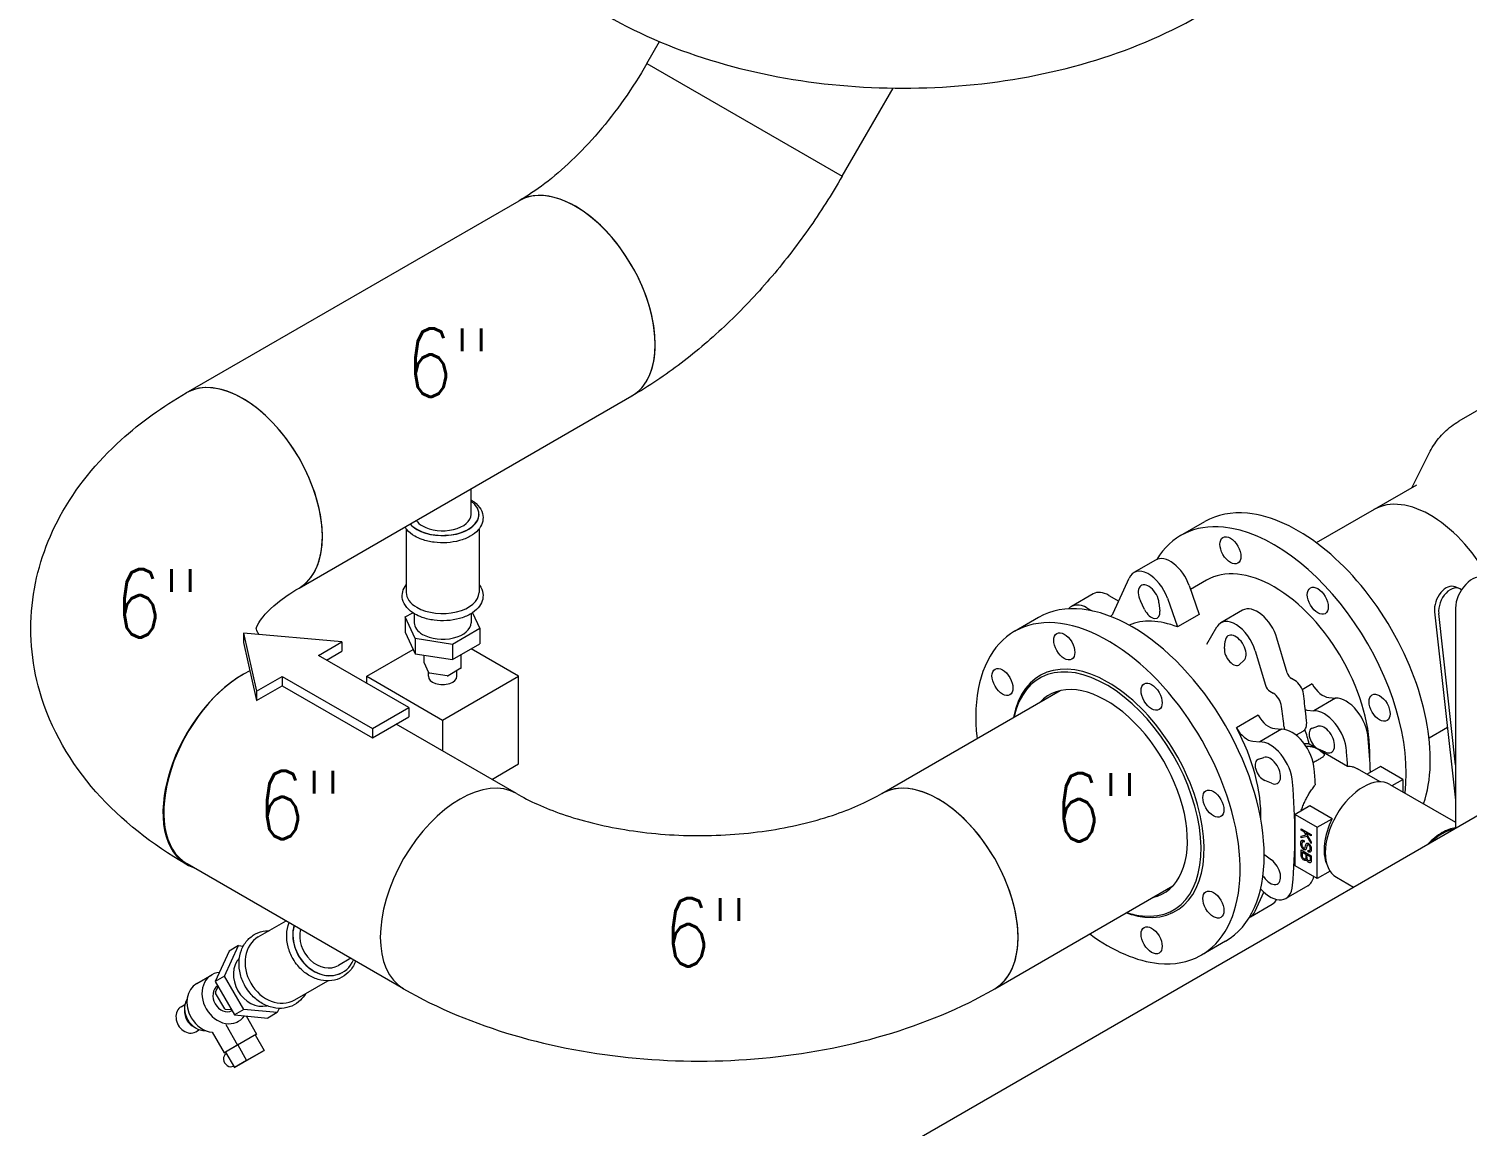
# Model space of a CAD drawing. Header units: millimetres. Extents: x -312439 to 477422, y -331570 to 212570.
# Drawn here: x 343622 to 346252, y 101527 to 103533 of the extents above; entities that cross this region are included whole.
import ezdxf

# ---------------------------------------------------------------- set-up
doc = ezdxf.new("R2010")
doc.units = ezdxf.units.MM
doc.layers.add('ARCONDTEXTO', color=4, linetype='Continuous')
doc.styles.add('ROMANS', font='romans.shx', dxfattribs={"height": 187.5})

msp = doc.modelspace()

# ---------------------------------------------------------------- linework, layer by layer
at = {"color": 5, "linetype": 'Continuous', "lineweight": 0, "extrusion": (-1.11022e-16, 0.816497, 0.57735)}
for p, q in [((349090.557, 104463.375), (346236.683, 102815.69)), ((344752.381, 103469.88), (345109.399, 103263.756)), ((345109.399, 103263.756), (345202.463, 103424.947)), ((343910.101, 102867.596), (344518.641, 103218.936)), ((344116.226, 102510.577), (344724.766, 102861.918)), ((346150.59, 102694.143), (346182.47, 102757.284)), ((344430.696, 102645.489), (344430.696, 102692.137)), ((346159.032, 102699.016), (345976.174, 102593.443)), ((344445.324, 102645.489), (344445.324, 102645.068)), ((344312.21, 102618.951), (344312.21, 102502.587)), ((344445.324, 102618.951), (344445.324, 102502.587)), ((344606.234, 101133.674), (347156.368, 102605.995)), ((345182.015, 102134.936), (345507.876, 102323.071)), ((344513.627, 102134.936), (344293.84, 102261.83)), ((346215.868, 102255.806), (346182.299, 102236.425)), ((344307.503, 101777.917), (343911.556, 102006.517)), ((345388.14, 101777.917), (345714, 101966.053)), ((344041.792, 101872.824), (344092.455, 101902.075)), ((344210.942, 101833.667), (344188.541, 101820.734)), ((344108.349, 101757.544), (344168.735, 101792.408))]:
    msp.add_line(p, q, dxfattribs=at)
at = {"color": 3, "linetype": 'Continuous', "lineweight": 0, "extrusion": (-1.11022e-16, 0.816497, 0.57735)}
for p, q in [((344752.381, 103469.88), (344775.454, 103509.844)), ((344195.597, 101807.917), (344195.855, 101808.066)), ((344002.795, 101716.798), (344005.778, 101718.521))]:
    msp.add_line(p, q, dxfattribs=at)
at = {"color": 4, "linetype": 'Continuous', "lineweight": 0, "extrusion": (-1.11022e-16, 0.816497, 0.57735)}
for p, q in [((345728.124, 102606.785), (345772.118, 102632.185)), ((345682.342, 102561.968), (345642.505, 102538.968)), ((345604.888, 102465.046), (345633.954, 102528.857)), ((345775.277, 102525.114), (345746.095, 102508.266)), ((345568.134, 102500.009), (345528.297, 102477.009)), ((345596.966, 102497.153), (345614.818, 102486.846)), ((345703.849, 102492.174), (345722.212, 102439.505)), ((345743.686, 102515.174), (345762.05, 102462.505)), ((346237.48, 102509.699), (346229.927, 102512.866)), ((345557.129, 102474.153), (345566.072, 102468.99)), ((345662.296, 102471.308), (345654.594, 102487.152)), ((345688.523, 102483.791), (345690.057, 102468.558)), ((345841.421, 102470.124), (345801.584, 102447.124)), ((346192.417, 102467.241), (346230.637, 102122.653)), ((346230.637, 102474.173), (346230.637, 102071.523)), ((345468.316, 102456.785), (345424.322, 102431.385)), ((345762.05, 102462.505), (345722.212, 102439.505)), ((345776.095, 102408.397), (345794.458, 102439.861)), ((346230.637, 102187.584), (346199.97, 102464.074)), ((344014.618, 102428.503), (344038.483, 102322.125)), ((344194.634, 102412.279), (344014.618, 102428.503)), ((344014.618, 102428.503), (344014.618, 102411.416)), ((344151.893, 102387.603), (344194.634, 102412.279)), ((344194.634, 102412.279), (344194.634, 102395.193)), ((345808.25, 102400.318), (345809.784, 102413.781)), ((345922.96, 102355.948), (345904.19, 102418.837)), ((344014.618, 102411.416), (344038.483, 102305.039)), ((344316.991, 102292.283), (344151.893, 102387.603)), ((344166.69, 102379.059), (344194.634, 102395.193)), ((345864.353, 102395.837), (345883.123, 102332.948)), ((345843.713, 102377.964), (345836.011, 102371.013)), ((344038.483, 102322.125), (344085.46, 102349.248)), ((344085.46, 102349.248), (344250.558, 102253.928)), ((344085.46, 102349.248), (344085.46, 102332.161)), ((345937.069, 102341.646), (345930.955, 102345.176)), ((345968.693, 102335.343), (345950.56, 102324.875)), ((344038.483, 102305.039), (344085.46, 102332.161)), ((344038.483, 102322.125), (344038.483, 102305.039)), ((344085.46, 102332.161), (344250.558, 102236.841)), ((345891.117, 102322.176), (345897.232, 102318.646)), ((346011.168, 102309.416), (345971.331, 102286.416)), ((345998.911, 102310.654), (346011.168, 102309.416)), ((344250.558, 102253.928), (344316.991, 102292.283)), ((344316.991, 102292.283), (344316.991, 102275.196)), ((345958.361, 102267.624), (345956.855, 102281.406)), ((345959.073, 102287.654), (345971.331, 102286.416)), ((344250.558, 102236.841), (344316.991, 102275.196)), ((344250.558, 102253.928), (344250.558, 102236.841)), ((345869.966, 102278.343), (345830.129, 102255.343)), ((345917.018, 102258.406), (345917.707, 102252.099)), ((345968.95, 102254.756), (345978.821, 102257.951)), ((345860.347, 102230.654), (345872.604, 102229.416)), ((345912.442, 102252.416), (345872.604, 102229.416)), ((345900.184, 102253.654), (345912.442, 102252.416)), ((345951.669, 102248.617), (345939.435, 102241.553)), ((345963.253, 102225.721), (346033.451, 102185.192)), ((345992.875, 102210.658), (345980.449, 102216.062)), ((345870.223, 102197.756), (345880.094, 102200.951)), ((346093.032, 102156.303), (346051.431, 102180.321)), ((346093.606, 102184.327), (346069.05, 102170.149)), ((346134.201, 102160.889), (346093.606, 102184.327)), ((345894.148, 102153.658), (345881.722, 102159.062)), ((346110.779, 102151.714), (346230.637, 102082.514)), ((346114.543, 102149.54), (346134.201, 102160.889)), ((346134.201, 102160.889), (346134.201, 102138.191)), ((345964.395, 102112.256), (345937.331, 102096.631)), ((345937.331, 102002.881), (345937.331, 102096.631)), ((345937.331, 102096.631), (345977.926, 102073.193)), ((346004.989, 102088.818), (345964.395, 102112.256)), ((345948.438, 102070.7), (345966.82, 102060.187)), ((345948.438, 102068.01), (345948.438, 102070.7)), ((345977.926, 102073.193), (346004.989, 102088.818)), ((345977.926, 101979.443), (345977.926, 102073.193)), ((346004.989, 102088.615), (346004.989, 102088.818)), ((345947.736, 102044.585), (345947.779, 102045.557)), ((345947.736, 102042.791), (345947.736, 102044.585)), ((345947.779, 102045.557), (345947.908, 102046.429)), ((345947.908, 102046.429), (345948.081, 102047.226)), ((345948.081, 102047.226), (345948.297, 102047.898)), ((345948.297, 102047.898), (345948.599, 102048.471)), ((345954.651, 102064.422), (345948.438, 102068.01)), ((345948.524, 102057.098), (345957.672, 102059.191)), ((345948.524, 102053.909), (345948.524, 102057.098)), ((345959.398, 102056.4), (345948.524, 102053.909)), ((345948.599, 102048.471), (345948.987, 102048.945)), ((345948.987, 102048.945), (345949.634, 102049.368)), ((345949.634, 102049.368), (345950.411, 102049.717)), ((345949.807, 102043.888), (345949.721, 102042.841)), ((345950.066, 102045.033), (345949.807, 102043.888)), ((345950.411, 102045.93), (345950.066, 102045.033)), ((345950.411, 102049.717), (345951.101, 102049.717)), ((345950.972, 102046.454), (345950.411, 102045.93)), ((345951.705, 102046.777), (345950.972, 102046.454)), ((345951.101, 102049.717), (345951.792, 102049.617)), ((345952.396, 102046.777), (345951.705, 102046.777)), ((345951.792, 102049.617), (345952.568, 102049.368)), ((345953.173, 102046.528), (345952.396, 102046.777)), ((345952.568, 102049.368), (345953.345, 102049.019)), ((345954.036, 102046.229), (345953.173, 102046.528)), ((345953.345, 102049.019), (345954.036, 102048.721)), ((345954.036, 102048.721), (345954.036, 102046.229)), ((345957.672, 102059.191), (345954.651, 102064.422)), ((345957.574, 102043.09), (345957.919, 102043.638)), ((345966.82, 102057.497), (345957.672, 102062.678)), ((345957.672, 102062.678), (345966.82, 102046.934)), ((345957.919, 102043.638), (345958.351, 102044.037)), ((345958.351, 102044.037), (345958.609, 102044.186)), ((345958.609, 102044.186), (345959.429, 102044.361)), ((345966.906, 102043.396), (345959.398, 102056.4)), ((345959.429, 102044.361), (345960.033, 102044.311)), ((345960.033, 102044.311), (345961.112, 102043.937)), ((345961.112, 102043.937), (345961.889, 102043.489)), ((345966.82, 102060.187), (345966.82, 102057.497)), ((345966.82, 102046.934), (345966.906, 102043.396)), ((345881.722, 102022.583), (345894.148, 102013.639)), ((345947.951, 102041.222), (345947.736, 102042.791)), ((345948.124, 102040.275), (345947.951, 102041.222)), ((345948.383, 102039.329), (345948.124, 102040.275)), ((345948.858, 102037.958), (345948.383, 102039.329)), ((345948.61, 102021.274), (345948.61, 102031.837)), ((345948.61, 102031.837), (345966.992, 102021.324)), ((345948.697, 102020.726), (345948.61, 102021.274)), ((345948.869, 102019.829), (345948.697, 102020.726)), ((345949.548, 102036.513), (345948.858, 102037.958)), ((345949.128, 102018.882), (345948.869, 102019.829)), ((345949.56, 102017.836), (345949.128, 102018.882)), ((345950.411, 102035.068), (345949.548, 102036.513)), ((345950.164, 102016.79), (345949.56, 102017.836)), ((345949.721, 102042.841), (345949.721, 102042.343)), ((345949.721, 102042.343), (345949.807, 102041.297)), ((345949.807, 102041.297), (345949.979, 102040.3)), ((345949.979, 102040.3), (345950.238, 102039.353)), ((345950.238, 102039.353), (345950.584, 102038.457)), ((345951.101, 102034.271), (345950.411, 102035.068)), ((345950.584, 102038.457), (345950.756, 102038.058)), ((345950.682, 102027.851), (345956.981, 102024.313)), ((345950.682, 102020.776), (345950.682, 102027.851)), ((345950.854, 102019.779), (345950.682, 102020.776)), ((345950.756, 102038.058), (345951.274, 102037.161)), ((345951.113, 102018.832), (345950.854, 102019.779)), ((345952.094, 102033.3), (345951.101, 102034.271)), ((345951.631, 102017.836), (345951.113, 102018.832)), ((345951.274, 102037.161), (345951.878, 102036.414)), ((345952.235, 102016.989), (345951.631, 102017.836)), ((345951.878, 102036.414), (345952.655, 102035.666)), ((345952.871, 102032.702), (345952.094, 102033.3)), ((345952.655, 102035.666), (345953.518, 102035.218)), ((345953.734, 102032.204), (345952.871, 102032.702)), ((345953.518, 102035.218), (345954.165, 102035.044)), ((345954.899, 102031.88), (345953.734, 102032.204)), ((345954.165, 102035.044), (345954.683, 102035.143)), ((345954.683, 102035.143), (345955.114, 102035.492)), ((345955.589, 102031.78), (345954.899, 102031.88)), ((345955.114, 102035.492), (345955.503, 102036.065)), ((345955.503, 102036.065), (345955.848, 102036.912)), ((345956.452, 102032.029), (345955.589, 102031.78)), ((345955.848, 102036.912), (345956.495, 102039.428)), ((345957.229, 102032.527), (345956.452, 102032.029)), ((345956.495, 102039.428), (345957.401, 102042.791)), ((345956.981, 102017.238), (345956.809, 102016.441)), ((345956.981, 102024.313), (345956.981, 102017.238)), ((345957.703, 102033.449), (345957.229, 102032.527)), ((345957.401, 102042.791), (345957.574, 102043.09)), ((345957.833, 102033.773), (345957.703, 102033.449)), ((345959.386, 102039.652), (345957.833, 102033.773)), ((345959.053, 102023.117), (345964.835, 102019.779)), ((345959.139, 102016.889), (345959.053, 102023.117)), ((345959.516, 102040.076), (345959.386, 102039.652)), ((345959.861, 102040.773), (345959.516, 102040.076)), ((345960.077, 102041.047), (345959.861, 102040.773)), ((345960.81, 102041.272), (345960.077, 102041.047)), ((345961.803, 102040.948), (345960.81, 102041.272)), ((345961.285, 102028.591), (345961.285, 102031.182)), ((345961.285, 102031.182), (345962.148, 102030.784)), ((345961.716, 102028.342), (345961.285, 102028.591)), ((345962.407, 102028.043), (345961.716, 102028.342)), ((345963.183, 102039.702), (345961.803, 102040.948)), ((345961.889, 102043.489), (345962.709, 102042.916)), ((345962.148, 102030.784), (345962.838, 102030.684)), ((345963.097, 102027.844), (345962.407, 102028.043)), ((345962.709, 102042.916), (345963.442, 102042.243)), ((345962.838, 102030.684), (345963.701, 102030.883)), ((345964.219, 102027.694), (345963.097, 102027.844)), ((345963.787, 102038.756), (345963.183, 102039.702)), ((345963.442, 102042.243), (345964.089, 102041.521)), ((345963.701, 102030.883), (345964.046, 102031.083)), ((345964.262, 102037.784), (345963.787, 102038.756)), ((345964.046, 102031.083), (345964.478, 102031.631)), ((345964.089, 102041.521), (345964.694, 102040.724)), ((345964.996, 102027.894), (345964.219, 102027.694)), ((345964.607, 102036.837), (345964.262, 102037.784)), ((345964.478, 102031.631), (345964.737, 102032.278)), ((345964.909, 102035.367), (345964.607, 102036.837)), ((345964.694, 102040.724), (345965.427, 102039.553)), ((345964.737, 102032.278), (345964.909, 102033.075)), ((345964.835, 102019.779), (345964.921, 102014.747)), ((345964.996, 102034.421), (345964.909, 102035.367)), ((345964.909, 102033.075), (345964.996, 102034.421)), ((345965.427, 102028.193), (345964.996, 102027.894)), ((345965.427, 102039.553), (345965.859, 102038.606)), ((345965.945, 102028.791), (345965.427, 102028.193)), ((345965.859, 102038.606), (345966.204, 102037.709)), ((345966.117, 102029.04), (345965.945, 102028.791)), ((345966.376, 102029.638), (345966.117, 102029.04)), ((345966.204, 102037.709), (345966.463, 102036.763)), ((345966.463, 102029.986), (345966.376, 102029.638)), ((345966.463, 102036.763), (345966.592, 102036.239)), ((345966.722, 102030.634), (345966.463, 102029.986)), ((345966.592, 102036.239), (345966.808, 102035.218)), ((345966.808, 102031.481), (345966.722, 102030.634)), ((345966.808, 102035.218), (345966.894, 102034.72)), ((345966.894, 102032.428), (345966.808, 102031.481)), ((345966.894, 102034.72), (345966.894, 102032.428)), ((345966.992, 102021.324), (345966.992, 102011.757)), ((345977.926, 101979.443), (345937.331, 102002.881)), ((345950.423, 102016.441), (345950.164, 102016.79)), ((345951.027, 102015.594), (345950.423, 102016.441)), ((345951.717, 102014.697), (345951.027, 102015.594)), ((345952.408, 102013.999), (345951.717, 102014.697)), ((345953.012, 102016.241), (345952.235, 102016.989)), ((345953.961, 102012.903), (345952.408, 102013.999)), ((345953.788, 102015.693), (345953.012, 102016.241)), ((345954.651, 102015.195), (345953.788, 102015.693)), ((345955.342, 102012.305), (345953.961, 102012.903)), ((345955.342, 102015.095), (345954.651, 102015.195)), ((345955.86, 102015.095), (345955.342, 102015.095)), ((345956.032, 102012.206), (345955.342, 102012.305)), ((345956.291, 102015.345), (345955.86, 102015.095)), ((345956.636, 102012.255), (345956.032, 102012.206)), ((345956.636, 102015.743), (345956.291, 102015.345)), ((345956.809, 102016.441), (345956.636, 102015.743)), ((345957.154, 102012.455), (345956.636, 102012.255)), ((345958.017, 102013.352), (345957.154, 102012.455)), ((345958.362, 102014.049), (345958.017, 102013.352)), ((345958.535, 102013.551), (345958.362, 102014.049)), ((345958.966, 102012.505), (345958.535, 102013.551)), ((345959.484, 102011.707), (345958.966, 102012.505)), ((345959.225, 102015.942), (345959.139, 102016.889)), ((345959.484, 102014.996), (345959.225, 102015.942)), ((345959.829, 102014.298), (345959.484, 102014.996)), ((345960.088, 102010.86), (345959.484, 102011.707)), ((345960.347, 102013.401), (345959.829, 102014.298)), ((345960.779, 102010.163), (345960.088, 102010.86)), ((345961.038, 102012.604), (345960.347, 102013.401)), ((345961.469, 102009.565), (345960.779, 102010.163)), ((345961.814, 102012.056), (345961.038, 102012.604)), ((345962.591, 102008.917), (345961.469, 102009.565)), ((345962.591, 102011.707), (345961.814, 102012.056)), ((345963.281, 102011.608), (345962.591, 102011.707)), ((345963.368, 102008.568), (345962.591, 102008.917)), ((345964.231, 102012.156), (345963.281, 102011.608)), ((345964.058, 102008.469), (345963.368, 102008.568)), ((345964.748, 102008.469), (345964.058, 102008.469)), ((345964.576, 102012.754), (345964.231, 102012.156)), ((345964.748, 102013.451), (345964.576, 102012.754)), ((345964.921, 102014.248), (345964.748, 102013.451)), ((345965.353, 102008.618), (345964.748, 102008.469)), ((345964.921, 102014.747), (345964.921, 102014.248)), ((345965.87, 102009.017), (345965.353, 102008.618)), ((345965.957, 102009.067), (345965.87, 102009.017)), ((345966.388, 102009.615), (345965.957, 102009.067)), ((345966.733, 102010.213), (345966.388, 102009.615)), ((345966.906, 102010.91), (345966.733, 102010.213)), ((345966.992, 102011.757), (345966.906, 102010.91)), ((346001.297, 101992.936), (345977.926, 101979.443)), ((345880.094, 101982.574), (345878.561, 101984.841)), ((345960.494, 101966.212), (345920.657, 101943.212)), ((346012.799, 101982.008), (346044.196, 101963.881)), ((345864.353, 101919.865), (345880.23, 101954.728)), ((345855.802, 101909.754), (345895.639, 101932.754)), ((345810.02, 101864.937), (345766.026, 101839.537))]:
    msp.add_line(p, q, dxfattribs=at)
at = {"color": 2, "linetype": 'Continuous', "lineweight": 0, "extrusion": (-1.11022e-16, 0.816497, 0.57735)}
for p, q in [((344310.466, 102457.788), (344324.031, 102465.62)), ((344433.597, 102465.683), (344447.068, 102436.655)), ((344328.767, 102418.354), (344310.466, 102457.788)), ((344310.466, 102457.788), (344310.466, 102429.788)), ((344326.838, 102463.824), (344326.838, 102447.222)), ((344430.696, 102463.824), (344430.696, 102447.222)), ((344310.466, 102429.788), (344328.767, 102390.354)), ((344397.068, 102407.788), (344328.767, 102418.354)), ((344328.767, 102418.354), (344328.767, 102390.354)), ((344447.068, 102436.655), (344397.068, 102407.788)), ((344447.068, 102436.655), (344447.068, 102408.655)), ((344239.985, 102349.364), (344325.008, 102398.453)), ((344328.767, 102390.354), (344397.068, 102379.788)), ((344344.821, 102374.717), (344344.821, 102387.871)), ((344397.068, 102379.788), (344447.068, 102408.655)), ((344397.068, 102407.788), (344397.068, 102379.788)), ((344412.714, 102364.761), (344412.714, 102388.821)), ((344517.549, 102349.364), (344430.961, 102399.356)), ((344353.503, 102355.875), (344344.881, 102374.453)), ((344412.195, 102364.039), (344388.64, 102350.439)), ((344404.854, 102349.364), (344404.854, 102359.801)), ((344239.985, 102336.742), (344239.985, 102349.364)), ((344239.985, 102349.364), (344378.767, 102269.238)), ((344352.68, 102349.364), (344352.68, 102357.648)), ((344386.931, 102350.175), (344354.754, 102355.153)), ((344378.767, 102269.238), (344517.549, 102349.364)), ((344517.549, 102189.112), (344517.549, 102349.364)), ((344378.767, 102269.238), (344378.767, 102212.797)), ((344468.67, 102160.892), (344517.549, 102189.112)), ((343988.668, 101846.949), (343963.042, 101791.331)), ((343980.188, 101801.23), (344005.814, 101856.848)), ((344005.814, 101856.848), (343988.668, 101846.949)), ((344005.814, 101856.848), (344014.231, 101856.073)), ((343929.195, 101787.621), (343956.711, 101803.507)), ((343980.188, 101801.23), (343963.042, 101791.331)), ((343963.042, 101791.331), (343998.396, 101730.093)), ((343963.602, 101771.831), (343968.35, 101782.137)), ((344015.542, 101739.992), (343980.188, 101801.23)), ((343980.398, 101741.293), (343963.742, 101770.142)), ((343900.883, 101745.193), (343907.61, 101749.077)), ((343993.089, 101739.286), (343981.789, 101740.327)), ((344015.542, 101739.992), (343998.396, 101730.093)), ((343998.396, 101730.093), (344059.376, 101724.473)), ((344076.522, 101734.372), (344015.542, 101739.992)), ((344019.364, 101728.161), (344038.487, 101695.036)), ((344076.522, 101734.372), (344059.376, 101724.473)), ((344080.06, 101742.052), (344076.522, 101734.372)), ((343927.363, 101699.329), (343934.089, 101703.213)), ((343982.158, 101712.475), (344003.791, 101675.006)), ((343957.626, 101698.311), (343979.258, 101660.842)), ((344038.487, 101695.036), (344003.791, 101675.006)), ((344036.081, 101693.647), (344004.091, 101675.179)), ((344036.081, 101693.647), (344038.487, 101695.036)), ((344036.081, 101693.647), (344052.436, 101665.318)), ((344003.791, 101675.006), (343979.258, 101660.842)), ((343979.258, 101660.842), (343981.664, 101662.231)), ((344004.091, 101675.179), (343981.664, 101662.231)), ((343981.664, 101662.231), (343998.019, 101633.902)), ((343983.3, 101659.397), (343982.939, 101659.189)), ((343998.019, 101633.902), (344030.009, 101652.37)), ((344004.091, 101675.179), (344020.446, 101646.85)), ((344052.436, 101665.318), (344020.446, 101646.85)), ((344030.009, 101652.37), (344052.436, 101665.318)), ((343996.384, 101636.734), (343996.024, 101636.526)), ((344020.446, 101646.85), (343998.019, 101633.902))]:
    msp.add_line(p, q, dxfattribs=at)
at = {"color": 5, "linetype": 'Continuous', "lineweight": 0}
for centre, major_axis, ratio, start_param, end_param in [((344621.703, 103040.427), (103.062, -178.509), 0.57735027, 0.78539816, 3.14159265), ((344621.703, 103040.427), (103.062, -178.509), 0.57735027, 0, 3.14159265), ((344621.703, 103040.427), (103.062, -178.509), 0.57735027, 0, 0.78539816), ((344013.163, 102689.086), (-103.062, 178.509), 0.57735027, 3.92699082, 6.28318531), ((344013.163, 102689.086), (103.062, -178.509), 0.57735027, 0, 3.14159265), ((344378.767, 102645.489), (-66.557, 0), 0.57735027, 0.78270728, 3.81737188), ((346184.492, 102475.703), (103.062, -178.509), 0.57735027, 1.49465778, 3.14159265), ((344378.767, 102645.068), (-66.557, 0), 0.57735027, 0.46553281, 0.78270728), ((344378.767, 102645.489), (-66.557, 0), 0.57735027, 0.47368975, 0.78270728), ((344378.767, 102645.489), (-51.929, 0), 0.57735027, 0.38142438, 0.78270728), ((344378.767, 102645.068), (-66.557, 0), 0.57735027, 0.78270728, 3.14159265), ((344378.767, 102645.489), (-51.929, 0), 0.57735027, 0.78270728, 3.14159265), ((344013.163, 102689.086), (-103.062, 178.509), 0.57735027, 3.14159265, 3.92699082), ((344378.767, 102502.587), (-66.557, 0), 0.57735027, 0, 0.78270728), ((344378.767, 102502.587), (-66.557, 0), 0.57735027, 0.78270728, 3.14159265), ((344014.618, 102185.026), (103.062, 178.509), 0.57735027, 0.70542236, 3.14159265), ((344013.163, 102184.186), (103.062, 178.509), 0.57735027, 0.78040706, 3.26047733), ((345592.403, 102133.861), (104.716, -181.373), 0.57735027, 6.10524599, 9.60271728), ((344410.565, 101956.426), (103.062, 178.509), 0.57735027, 0, 3.14159265), ((345285.078, 101956.426), (-103.062, 178.509), 0.57735027, 3.14159265, 6.28318531), ((345285.078, 101956.426), (103.062, -178.509), 0.57735027, 0, 3.14159265), ((344162.577, 101865.706), (-33.279, 57.64), 0.81651225, 0.67734122, 3.69519276), ((344162.319, 101865.557), (-33.279, 57.64), 0.81651225, 0.67285695, 3.14159265), ((344162.577, 101865.706), (-25.965, 44.972), 0.81651225, 0.69480215, 3.14159265), ((344075.07, 101815.184), (-33.279, 57.64), 0.81651225, 0, 3.14159265)]:
    msp.add_ellipse(centre, major_axis=major_axis, ratio=ratio, start_param=start_param, end_param=end_param, dxfattribs=at)
at = {"color": 4, "linetype": 'Continuous', "lineweight": 0}
for centre, major_axis, ratio, start_param, end_param in [((345942.97, 102336.261), (-170.852, 295.924), 0.57735027, 5.89048623, 6.28318531), ((345898.976, 102310.861), (-170.852, 295.924), 0.57735027, 5.89048623, 6.59104291), ((345942.97, 102336.261), (-170.852, 295.924), 0.57735027, 3.60737275, 5.89048623), ((345898.976, 102310.861), (-170.852, 295.924), 0.57735027, 3.7944782, 5.89048623), ((345669.614, 102492.014), (-27.109, 46.954), 0.57735027, 4.39388168, 6.69260189), ((345709.451, 102515.014), (-27.109, 46.954), 0.57735027, 4.39388168, 6.28318531), ((345898.976, 102310.861), (-123.699, 214.253), 0.57735027, 5.49778714, 6.28318531), ((345669.614, 102492.014), (-13.472, 23.335), 0.57735027, 4.04975631, 7.73121456), ((346260.947, 102491.673), (-21.433, -37.123), 0.57735027, 3.14159265, 5.49778714), ((345639.168, 102160.861), (170.852, -295.924), 0.57735027, 0, 3.14159265), ((345596.966, 102450.07), (-28.832, 49.939), 0.57735027, 5.49778714, 6.28318531), ((345898.976, 102310.861), (-123.699, 214.253), 0.57735027, 3.88280243, 5.49778714), ((346216.665, 102481.241), (13.262, 31.625), 0.65029269, 0, 2.27829856), ((346224.218, 102478.074), (13.262, 31.625), 0.65029269, 6.07433753, 8.56148387), ((345595.174, 102135.461), (170.852, -295.924), 0.57735027, 5.89048623, 10.34803479), ((345557.129, 102427.07), (-28.832, 49.939), 0.57735027, 5.49778714, 6.48837061), ((345580.904, 102490.427), (18.371, -31.82), 0.57735027, 0.02542419, 0.39078769), ((345674.586, 102475.286), (11.023, -19.092), 0.57735027, 4.5896219, 7.19134897), ((345868.53, 102423.17), (-27.109, 46.954), 0.57735027, 4.3029724, 6.28318531), ((345749.154, 102224.361), (-123.699, 214.253), 0.57735027, 5.65240676, 6.21727529), ((345828.693, 102400.17), (27.109, -46.954), 0.57735027, 1.16137975, 3.46009996), ((345828.693, 102400.17), (13.472, -23.335), 0.57735027, 0.1227655, 3.80422374), ((345595.174, 102135.461), (124.312, -215.314), 0.57735027, 5.89048623, 10.01814257), ((345823.722, 102389.182), (-11.023, 19.092), 0.57735027, 0.66263109, 3.26435815), ((345592.403, 102133.861), (122.352, -211.92), 0.57735027, 5.89048623, 9.99395953), ((345891.117, 102332.176), (6.124, -10.607), 0.57735027, 4.32160129, 5.49778714), ((345930.955, 102355.176), (-6.124, 10.607), 0.57735027, 1.18000863, 2.35619449), ((345937.069, 102323.646), (-11.023, 19.092), 0.57735027, 4.07034829, 5.49778714), ((345988.05, 102344.177), (18.371, -31.82), 0.57735027, 4.6571629, 5.92906003), ((345897.232, 102300.646), (11.023, -19.092), 0.57735027, 0.92875564, 2.35619449), ((345231.303, 102591.126), (-517.381, 896.13), 0.57735027, 4.05657561, 4.09654276), ((346030.415, 102256.844), (28.806, -49.894), 0.57735027, 0.8383259, 2.84824923), ((345191.466, 102568.126), (517.381, -896.13), 0.57735027, 0.91498296, 0.95495011), ((345948.213, 102321.177), (18.371, -31.82), 0.57735027, 5.80761258, 5.92906003), ((345990.577, 102233.844), (28.806, -49.894), 0.57735027, 0.8383259, 2.84824923), ((345849.486, 102264.177), (18.371, -31.82), 0.57735027, 4.6571629, 5.92906003), ((345699.79, 102195.861), (-123.699, 214.253), 0.57735027, 3.89075804, 4.6571629), ((345889.323, 102287.177), (18.371, -31.82), 0.57735027, 4.6571629, 5.92906003), ((345935.007, 102277.478), (16.663, -28.861), 0.57735027, 0, 0.91921606), ((345978.54, 102235.028), (-11.023, 19.092), 0.57735027, 6.16041823, 8.76214529), ((345990.542, 102233.839), (13.472, -23.335), 0.57735027, 5.62055264, 9.30201088), ((345891.85, 102176.844), (28.806, -49.894), 0.57735027, 0.8383259, 2.84824923), ((345931.688, 102199.844), (28.806, -49.894), 0.57735027, 0.8383259, 2.84824923), ((345798.517, 102252.861), (-123.699, 214.253), 0.57735027, 4.27017577, 4.3865444), ((345339.524, 102563.861), (520.517, -901.561), 0.57735027, 0.82587956, 0.89663711), ((345891.815, 102176.839), (13.472, -23.335), 0.57735027, 5.62055264, 9.30201088), ((345472.045, 102407.35), (-536.948, 228.287), 0.10439391, 3.46287924, 3.51903727), ((345299.686, 102540.861), (520.517, -901.561), 0.57735027, 0.86544902, 0.89663711), ((345879.813, 102178.028), (-11.023, 19.092), 0.57735027, 6.16041823, 8.76214529), ((345240.797, 102506.861), (520.517, -901.561), 0.57735027, 0.86544902, 0.89663711), ((345200.959, 102483.861), (520.517, -901.561), 0.57735027, 0.67415921, 0.89663711), ((346061.789, 102066.861), (48.99, 84.853), 0.57735027, 0, 3.14159265), ((346056.064, 102070.166), (-46.54, -80.61), 0.57735027, 4.81527641, 5.89597755), ((346206.288, 101983.434), (47.842, 82.864), 0.57735027, 0.46023223, 1.11056409), ((346206.288, 101983.434), (48.99, 84.853), 0.57735027, 0.42628742, 0.78539816), ((346206.288, 101983.434), (48.99, 84.853), 0.57735027, 0.78539816, 1.1741354), ((345891.815, 101993.151), (13.472, -23.335), 0.57735027, 4.83515448, 8.51661272), ((345891.85, 101993.105), (28.806, -49.894), 0.57735027, 5.05192447, 7.01565574), ((345931.688, 102016.105), (28.806, -49.894), 0.57735027, 0, 0.57191654), ((345868.53, 101979.708), (27.109, -46.954), 0.57735027, 0, 0.36108645), ((345595.174, 102135.461), (124.312, -215.314), 0.57735027, 5.68982069, 5.89048623), ((345592.403, 102133.861), (122.352, -211.92), 0.57735027, 5.71400373, 5.89048623), ((345828.693, 101956.708), (27.109, -46.954), 0.57735027, 6.21040253, 6.69260189), ((345595.174, 102135.461), (170.852, -295.924), 0.57735027, 5.35992847, 5.89048623)]:
    msp.add_ellipse(centre, major_axis=major_axis, ratio=ratio, start_param=start_param, end_param=end_param, dxfattribs=at)
for centre, major_axis in [((345819.105, 102579.629), (-13.595, 23.547)), ((345978.847, 102487.402), (-13.595, 23.547)), ((345515.304, 102404.229), (13.595, -23.547)), ((345402.349, 102339.015), (13.595, -23.547)), ((345675.045, 102312.002), (13.595, -23.547)), ((346091.801, 102291.76), (-13.595, 23.547)), ((345787.999, 102116.36), (13.595, -23.547)), ((345787.999, 101931.907), (13.595, -23.547)), ((345675.045, 101866.693), (13.595, -23.547))]:
    msp.add_ellipse(centre, major_axis=major_axis, ratio=0.57735027, dxfattribs=at)
at = {"color": 2, "linetype": 'Continuous', "lineweight": 0}
for centre, major_axis, ratio, start_param, end_param in [((344378.767, 102447.222), (-51.929, 0), 0.57735027, 0, 0.78539816), ((344378.767, 102447.222), (-51.929, 0), 0.57735027, 0.78539816, 3.14159265), ((344410.944, 102364.761), (1.769, 0), 0.57735027, 5.49778714, 6.28318531), ((344378.767, 102349.364), (26.087, 0), 0.57735027, 3.14159265, 6.28318531), ((344355.212, 102356.14), (-1.769, 0), 0.57735027, 0.26179939, 1.30899694), ((344387.389, 102351.162), (-1.769, 0), 0.57735027, 1.30899694, 2.35619449), ((344041.168, 101795.61), (25.965, -44.972), 0.81651225, 3.38427548, 6.04050248), ((343981.245, 101761.014), (24.533, -42.493), 0.81651225, 2.7779984, 4.71236184), ((343953.729, 101745.127), (-24.533, 42.493), 0.81651225, 0, 1.57076919), ((343981.245, 101761.014), (-13.044, 22.592), 0.81651225, 0.0284382, 3.11310017), ((343938.078, 101736.091), (17.991, -31.162), 0.81651225, 3.54340872, 5.88136924), ((343964.993, 101770.865), (-0.885, 1.532), 0.81651225, 0.52357163, 1.57076919), ((343914.123, 101722.261), (13.24, -22.932), 0.81651225, 3.14159265, 6.28318531), ((343929.9, 101731.37), (-13.24, 22.932), 0.81651225, 0.84930907, 2.29228359), ((343981.245, 101761.014), (24.533, -42.493), 0.81651225, 4.71236184, 6.64680003), ((343981.649, 101742.015), (-0.885, 1.532), 0.81651225, 1.57076919, 2.61796674), ((343953.729, 101745.127), (-24.533, 42.493), 0.81651225, 1.57076919, 2.61796674), ((343989.482, 101647.858), (6.542, -11.332), 0.81651225, 3.14159265, 6.28318531)]:
    msp.add_ellipse(centre, major_axis=major_axis, ratio=ratio, start_param=start_param, end_param=end_param, dxfattribs=at)
at = {"color": 3, "linetype": 'Continuous', "lineweight": 0}
for centre, major_axis, start_param, end_param in [((344346.59, 102374.717), (-1.769, 0), 0, 0.26179939), ((345879.813, 102005.821), (-11.023, 19.092), 5.37502007, 5.4354748)]:
    msp.add_ellipse(centre, major_axis=major_axis, ratio=0.57735027, start_param=start_param, end_param=end_param, dxfattribs=at)
at = {"color": 5, "linetype": 'Continuous', "lineweight": 0}
for points, knots in [([(344680.227, 103557.003), (344742.206, 103521.22), (344810.08, 103493.161), (344953.196, 103451.06), (345028.466, 103437.074), (345181.616, 103423.069), (345259.476, 103423.069), (345412.626, 103437.074), (345487.895, 103451.06), (345631.012, 103493.161), (345698.886, 103521.22), (345760.864, 103557.003)], [0, 0, 0, 0, 0.31415927, 0.31415927, 0.62831853, 0.62831853, 0.9424778, 0.9424778, 1.25663706, 1.25663706, 1.57079633, 1.57079633, 1.57079633, 1.57079633]), ([(344752.381, 103469.88), (344739.308, 103447.236), (344725.202, 103425.189), (344695.465, 103383.072), (344679.833, 103363.005), (344647.701, 103325.547), (344631.199, 103308.159), (344598.112, 103276.643), (344581.526, 103262.516), (344549.19, 103237.934), (344533.441, 103227.481), (344518.641, 103218.936)], [3.926990817, 3.926990817, 3.926990817, 3.926990817, 4.08407045, 4.08407045, 4.241150082, 4.241150082, 4.398229715, 4.398229715, 4.555309348, 4.555309348, 4.71238898, 4.71238898, 4.71238898, 4.71238898]), ([(345109.399, 103263.756), (345090.095, 103230.319), (345069.274, 103197.759), (345024.922, 103134.944), (345001.392, 103104.69), (344951.928, 103047.029), (344925.994, 103019.622), (344871.985, 102968.176), (344843.91, 102944.136), (344785.795, 102899.955), (344755.755, 102879.81), (344724.766, 102861.918)], [3.926990817, 3.926990817, 3.926990817, 3.926990817, 4.08407045, 4.08407045, 4.241150082, 4.241150082, 4.398229715, 4.398229715, 4.555309348, 4.555309348, 4.71238898, 4.71238898, 4.71238898, 4.71238898]), ([(343910.101, 102005.677), (343848.123, 102041.461), (343791.814, 102085.001), (343699.015, 102190.152), (343662.102, 102252.11), (343626.765, 102375.393), (343622.089, 102433.355), (343636.248, 102543.294), (343653.879, 102594.994), (343707.982, 102694.919), (343746.616, 102741.509), (343827.064, 102814.314), (343867.186, 102842.819), (343910.101, 102867.596)], [0, 0, 0, 0, 0.31415927, 0.31415927, 0.62139477, 0.62139477, 0.85961709, 0.85961709, 1.08837512, 1.08837512, 1.35326625, 1.35326625, 1.57079633, 1.57079633, 1.57079633, 1.57079633]), ([(346182.47, 102757.284), (346184.851, 102761.999), (346187.477, 102766.612), (346193.236, 102775.569), (346196.371, 102779.912), (346203.15, 102788.249), (346206.796, 102792.243), (346214.571, 102799.792), (346218.702, 102803.346), (346227.392, 102809.93), (346231.952, 102812.959), (346236.683, 102815.69)], [3.565623693, 3.565623693, 3.565623693, 3.565623693, 3.637897118, 3.637897118, 3.710170543, 3.710170543, 3.782443967, 3.782443967, 3.854717392, 3.854717392, 3.926990817, 3.926990817, 3.926990817, 3.926990817]), ([(344430.696, 102671.887), (344431.227, 102671.567), (344431.75, 102671.24), (344437.87, 102667.302), (344442.601, 102663.042), (344449.361, 102653.695), (344451.549, 102648.661), (344452.998, 102638.816), (344452.567, 102634.094), (344449.59, 102625.039), (344447.002, 102620.735), (344439.772, 102612.508), (344434.9, 102608.69), (344423.364, 102602.083), (344416.612, 102599.357), (344402.115, 102595.366), (344394.376, 102594.1), (344378.684, 102593.104), (344370.737, 102593.365), (344355.346, 102595.387), (344347.906, 102597.148), (344336.417, 102601.283), (344332.04, 102603.285), (344328.047, 102605.59)], [3.16483362, 3.16483362, 3.16483362, 3.16483362, 3.19573225, 3.19573225, 3.53144164, 3.53144164, 3.84222219, 3.84222219, 4.11459841, 4.11459841, 4.39655275, 4.39655275, 4.71632468, 4.71632468, 5.05291947, 5.05291947, 5.38826216, 5.38826216, 5.72152189, 5.72152189, 6.05524298, 6.05524298, 6.28318531, 6.28318531, 6.28318531, 6.28318531]), ([(344328.047, 102605.59), (344322.152, 102608.994), (344317.087, 102613.06), (344311.95, 102619.219), (344310.831, 102620.763), (344309.843, 102622.363)], [0, 0, 0, 0, 0.336553874, 0.336553874, 0.443231423, 0.443231423, 0.443231423, 0.443231423]), ([(344042.778, 102425.965), (344042.147, 102427.022), (344041.605, 102427.994), (344037.28, 102436.23), (344038.17, 102436.611), (344038.171, 102436.665), (344037.465, 102438.344), (344047.47, 102455.225), (344057.963, 102468.583), (344087.303, 102492.35), (344100.569, 102501.538), (344116.226, 102510.577)], [0.45357511, 0.45357511, 0.45357511, 0.45357511, 0.49101374, 0.49101374, 0.8009391, 0.8009391, 1.11509837, 1.11509837, 1.40462587, 1.40462587, 1.57079633, 1.57079633, 1.57079633, 1.57079633]), ([(344328.047, 102463.109), (344322.152, 102466.513), (344317.087, 102470.579), (344309.506, 102479.666), (344306.866, 102484.654), (344304.601, 102494.551), (344304.657, 102499.356), (344306.966, 102508.513), (344309.184, 102512.848), (344312.21, 102516.76)], [0, 0, 0, 0, 0.33655387, 0.33655387, 0.65399421, 0.65399421, 0.929963, 0.929963, 1.20542119, 1.20542119, 1.20542119, 1.20542119]), ([(344445.324, 102516.76), (344445.593, 102516.412), (344445.855, 102516.061), (344449.361, 102511.214), (344451.549, 102506.18), (344452.998, 102496.335), (344452.567, 102491.613), (344449.59, 102482.558), (344447.002, 102478.254), (344439.772, 102470.026), (344434.9, 102466.209), (344423.364, 102459.601), (344416.612, 102456.875), (344402.115, 102452.885), (344394.376, 102451.619), (344378.684, 102450.623), (344370.737, 102450.884), (344355.346, 102452.906), (344347.906, 102454.667), (344336.417, 102458.802), (344332.04, 102460.804), (344328.047, 102463.109)], [3.50696779, 3.50696779, 3.50696779, 3.50696779, 3.53144164, 3.53144164, 3.84222219, 3.84222219, 4.11459841, 4.11459841, 4.39655275, 4.39655275, 4.71632468, 4.71632468, 5.05291947, 5.05291947, 5.38826216, 5.38826216, 5.72152189, 5.72152189, 6.05524298, 6.05524298, 6.28318531, 6.28318531, 6.28318531, 6.28318531]), ([(344513.627, 102134.936), (344536.912, 102121.492), (344565.488, 102108.416), (344632.243, 102085.404), (344670.83, 102075.665), (344754.273, 102061.927), (344799.306, 102058.168), (344890.153, 102057.809), (344935.959, 102061.315), (345022.053, 102074.964), (345062.393, 102085.031), (345130.373, 102108.516), (345158.82, 102121.544), (345182.015, 102134.936)], [0, 0, 0, 0, 0.2471265, 0.2471265, 0.50760913, 0.50760913, 0.77855804, 0.77855804, 1.053397, 1.053397, 1.32461508, 1.32461508, 1.57079633, 1.57079633, 1.57079633, 1.57079633]), ([(344105.264, 101832.616), (344101.29, 101839.5), (344098.246, 101846.92), (344094.339, 101862.098), (344093.472, 101869.854), (344094.049, 101884.887), (344095.471, 101892.168), (344098.006, 101898.87)], [0, 0, 0, 0, 0.328768214, 0.328768214, 0.656884363, 0.656884363, 0.981890672, 0.981890672, 0.981890672, 0.981890672]), ([(344018.016, 101782.243), (344014.041, 101789.127), (344010.998, 101796.547), (344007.091, 101811.725), (344006.224, 101819.481), (344006.8, 101834.519), (344008.225, 101841.805), (344013.247, 101855.076), (344016.801, 101861.083), (344025.624, 101871.142), (344030.839, 101875.238), (344042.377, 101881.185), (344048.678, 101883.059), (344057.227, 101883.997), (344059.278, 101884.109), (344061.34, 101884.111)], [0, 0, 0, 0, 0.32876821, 0.32876821, 0.65688436, 0.65688436, 0.98211727, 0.98211727, 1.30045516, 1.30045516, 1.60974033, 1.60974033, 1.91547614, 1.91547614, 2.0106963, 2.0106963, 2.0106963, 2.0106963]), ([(344219.565, 101828.688), (344219.04, 101827.249), (344218.464, 101825.836), (344214.984, 101818.137), (344211.087, 101812.438), (344201.686, 101803.077), (344196.232, 101799.37), (344184.322, 101794.22), (344177.881, 101792.765), (344164.546, 101792.161), (344157.649, 101793.061), (344144.024, 101797.14), (344137.307, 101800.379), (344124.763, 101808.882), (344118.952, 101814.177), (344110.697, 101824.072), (344107.793, 101828.236), (344105.264, 101832.616)], [4.11273102, 4.11273102, 4.11273102, 4.11273102, 4.18211134, 4.18211134, 4.49879314, 4.49879314, 4.8067902, 4.8067902, 5.11292261, 5.11292261, 5.42577148, 5.42577148, 5.74727771, 5.74727771, 6.07396075, 6.07396075, 6.28318531, 6.28318531, 6.28318531, 6.28318531]), ([(344127.897, 101768.83), (344125.444, 101764.588), (344122.479, 101760.711), (344114.438, 101752.704), (344108.983, 101748.998), (344097.074, 101743.848), (344090.633, 101742.392), (344077.298, 101741.789), (344070.4, 101742.688), (344056.776, 101746.767), (344050.059, 101750.006), (344037.514, 101758.509), (344031.704, 101763.804), (344023.449, 101773.699), (344020.545, 101777.863), (344018.016, 101782.243)], [4.27248901, 4.27248901, 4.27248901, 4.27248901, 4.49879314, 4.49879314, 4.8067902, 4.8067902, 5.11292261, 5.11292261, 5.42577148, 5.42577148, 5.74727771, 5.74727771, 6.07396075, 6.07396075, 6.28318531, 6.28318531, 6.28318531, 6.28318531]), ([(344307.503, 101777.917), (344369.481, 101742.134), (344437.356, 101714.076), (344580.472, 101671.975), (344655.741, 101657.988), (344808.891, 101643.983), (344886.752, 101643.983), (345039.902, 101657.988), (345115.171, 101671.975), (345258.287, 101714.076), (345326.161, 101742.134), (345388.14, 101777.917)], [0, 0, 0, 0, 0.31415927, 0.31415927, 0.62831853, 0.62831853, 0.9424778, 0.9424778, 1.25663706, 1.25663706, 1.57079633, 1.57079633, 1.57079633, 1.57079633])]:
    msp.add_open_spline(points, degree=3, knots=knots, dxfattribs=at)
at = {"color": 4, "linetype": 'Continuous', "lineweight": 0}
for points, knots in [([(345963.253, 102225.721), (345961.654, 102225.861), (345960.04, 102225.927), (345957.095, 102225.908), (345955.764, 102225.848), (345954.433, 102225.737)], [98.77164859, 98.77164859, 98.77164859, 98.77164859, 101.28277937, 101.28277937, 103.33611347, 103.33611347, 103.33611347, 103.33611347]), ([(345957.265, 102221.69), (345958.369, 102221.73), (345959.481, 102221.726), (345962.073, 102221.612), (345963.557, 102221.469), (345965.828, 102221.124), (345966.592, 102220.988), (345968.142, 102220.668), (345968.927, 102220.483), (345970.466, 102220.076), (345971.24, 102219.85), (345972.792, 102219.346), (345973.571, 102219.069), (345975.073, 102218.48), (345975.798, 102218.168), (345977.142, 102217.533), (345977.761, 102217.21), (345978.856, 102216.579), (345979.356, 102216.255), (345979.853, 102215.887), (345979.917, 102215.839), (345979.979, 102215.79)], [10.72081033, 10.72081033, 10.72081033, 10.72081033, 12.2855599, 12.2855599, 14.33315322, 14.33315322, 15.35694987, 15.35694987, 16.38074653, 16.38074653, 17.32842798, 17.32842798, 18.27610943, 18.27610943, 19.22379089, 19.22379089, 20.17147234, 20.17147234, 21.11915379, 21.11915379, 21.26267195, 21.26267195, 21.26267195, 21.26267195]), ([(345989.042, 102208.445), (345989.263, 102208.257), (345989.461, 102208.07), (345989.94, 102207.563), (345990.175, 102207.246), (345990.511, 102206.638), (345990.613, 102206.347), (345990.761, 102205.539), (345990.675, 102205.042), (345990.248, 102204.07), (345989.905, 102203.596), (345989.018, 102202.644), (345988.473, 102202.166), (345987.221, 102201.191), (345986.513, 102200.693), (345984.191, 102199.154), (345982.383, 102198.068), (345978.497, 102195.779), (345976.417, 102194.577), (345973.137, 102192.684), (345971.9, 102191.97), (345970.616, 102191.233)], [19.61044159, 19.61044159, 19.61044159, 19.61044159, 20.1459077, 20.1459077, 21.07701959, 21.07701959, 22.00813148, 22.00813148, 23.82803603, 23.82803603, 25.64794057, 25.64794057, 27.46784512, 27.46784512, 29.28774966, 29.28774966, 32.92755875, 32.92755875, 36.56736784, 36.56736784, 38.6078005, 38.6078005, 38.6078005, 38.6078005]), ([(346033.451, 102185.192), (346034.041, 102185.179), (346034.627, 102185.154), (346037.218, 102184.987), (346039.174, 102184.714), (346042.947, 102183.895), (346044.764, 102183.349), (346048.229, 102182.01), (346049.878, 102181.218), (346051.431, 102180.321)], [131.44454629, 131.44454629, 131.44454629, 131.44454629, 132.48132708, 132.48132708, 136.06190685, 136.06190685, 139.64248662, 139.64248662, 143.22306639, 143.22306639, 143.22306639, 143.22306639]), ([(345948.097, 102102.847), (345948.945, 102105.335), (345949.857, 102107.813), (345951.946, 102113.088), (345953.142, 102115.877), (345955.66, 102121.332), (345956.982, 102123.998), (345959.718, 102129.164), (345961.178, 102131.751), (345964.27, 102136.875), (345965.901, 102139.412), (345969.314, 102144.38), (345971.096, 102146.812), (345973.477, 102149.849), (345974.016, 102150.524), (345974.561, 102151.192)], [75.66455696, 75.66455696, 75.66455696, 75.66455696, 78.77264609, 78.77264609, 82.35321808, 82.35321808, 85.93379008, 85.93379008, 89.51436985, 89.51436985, 93.09494962, 93.09494962, 96.67552939, 96.67552939, 97.71231018, 97.71231018, 97.71231018, 97.71231018])]:
    msp.add_open_spline(points, degree=3, knots=knots, dxfattribs=at)

# ---------------------------------------------------------------- texts
at = {"layer": 'ARCONDTEXTO', "linetype": 'Continuous', "lineweight": -3, "style": 'ROMANS', "width": 0.8}
for p in [(344311.866, 102860.487), (343780.195, 102420.282), (344040.983, 102051.404), (345497.381, 102047.395), (344783.224, 101818.851)]:
    msp.add_text('6"', height=125, dxfattribs=at).set_placement(p)

doc.saveas('drawing.dxf')
